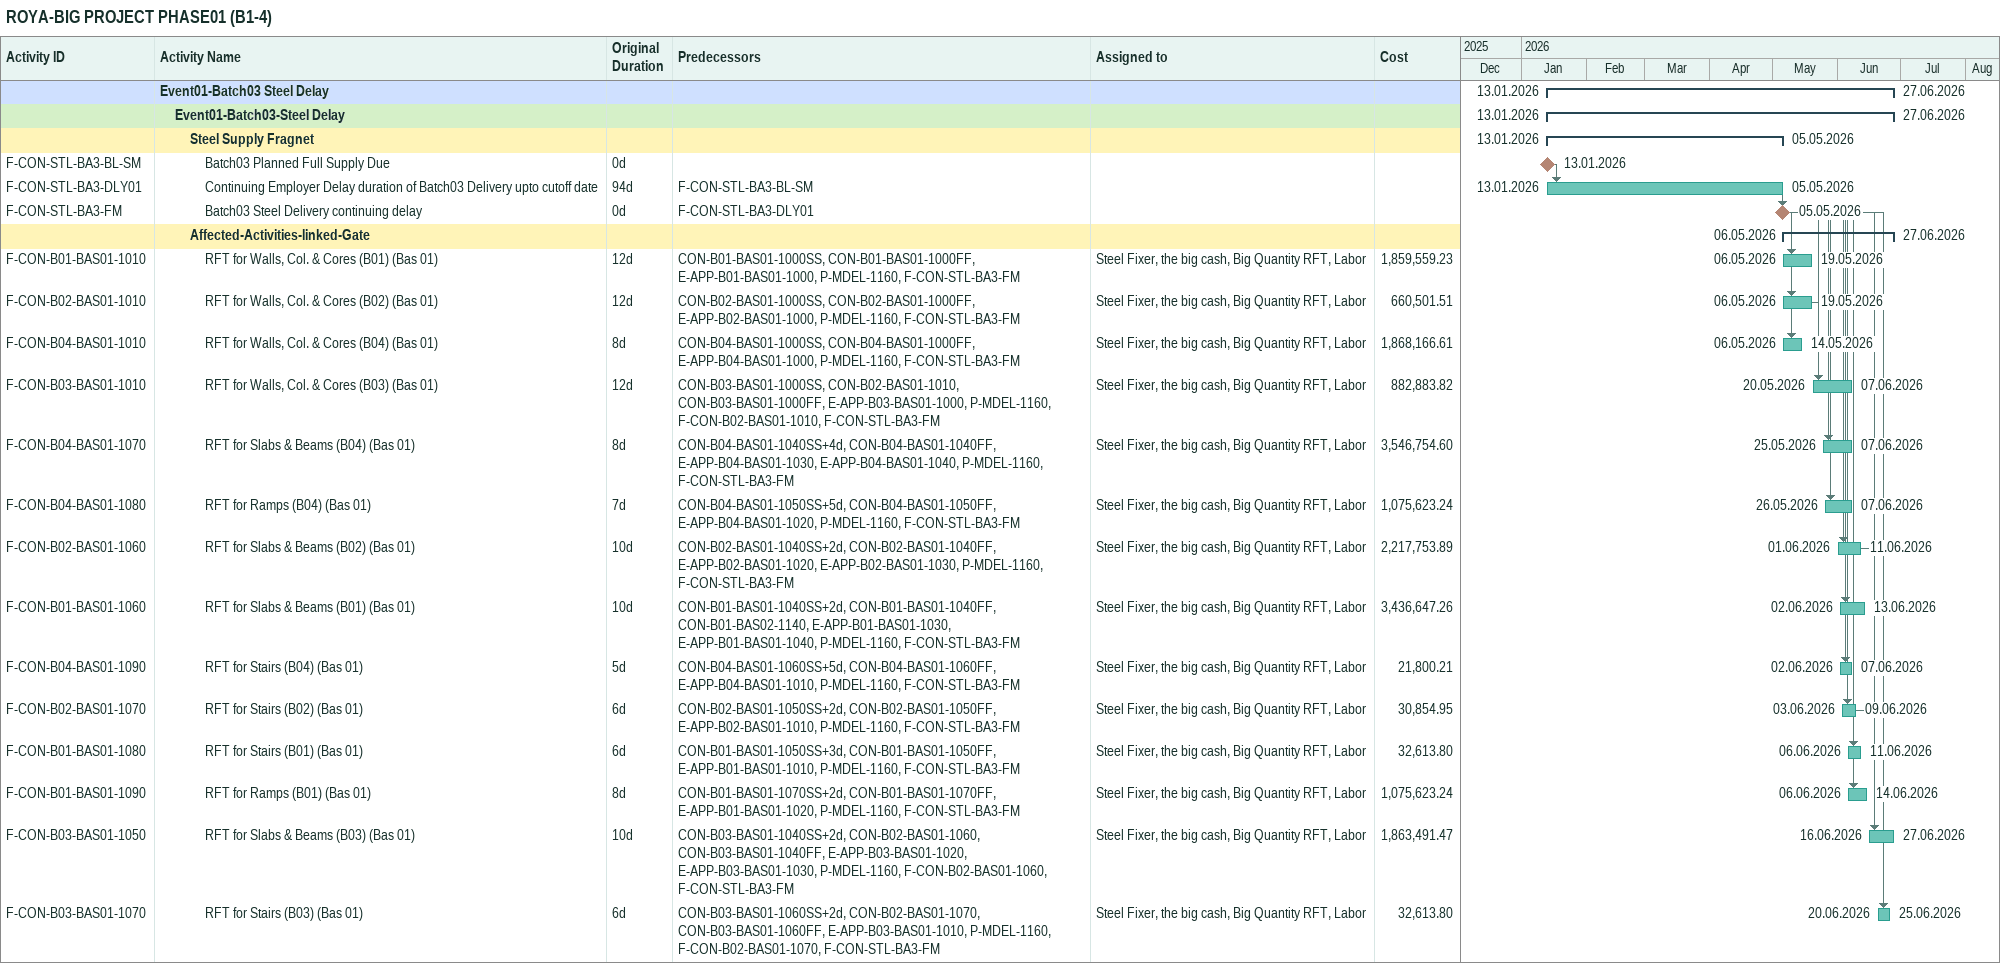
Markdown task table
ROYA-BIG PROJECT PHASE01 (B1-4)

| ID | Level | Task | Original duration | Start | Finish | Predecessors | Resources | Cost |
|---|---|---|---|---|---|---|---|---|
|  | 1 | **Event01-Batch03 Steel Delay** |  | 2026-01-13 | 2026-06-27 |  |  |  |
|  | 2 | **Event01-Batch03-Steel Delay** |  | 2026-01-13 | 2026-06-27 |  |  |  |
|  | 3 | **Steel Supply Fragnet** |  | 2026-01-13 | 2026-05-05 |  |  |  |
| F-CON-STL-BA3-BL-SM | 4 | Batch03 Planned Full Supply Due | 0d | 2026-01-13 | 2026-01-13 |  |  |  |
| F-CON-STL-BA3-DLY01 | 4 | Continuing Employer Delay duration of Batch03 Delivery upto cutoff date | 94d | 2026-01-13 | 2026-05-05 | F-CON-STL-BA3-BL-SM |  |  |
| F-CON-STL-BA3-FM | 4 | Batch03 Steel Delivery continuing delay | 0d | 2026-05-05 | 2026-05-05 | F-CON-STL-BA3-DLY01 |  |  |
|  | 3 | **Affected-Activities-linked-Gate** |  | 2026-05-06 | 2026-06-27 |  |  |  |
| F-CON-B01-BAS01-1010 | 4 | RFT for Walls, Col. & Cores (B01) (Bas 01) | 12d | 2026-05-06 | 2026-05-19 | CON-B01-BAS01-1000SS, CON-B01-BAS01-1000FF, E-APP-B01-BAS01-1000, P-MDEL-1160, F-CON-STL-BA3-FM | Steel Fixer, the big cash, Big Quantity RFT, Labor | 1859559.23 |
| F-CON-B02-BAS01-1010 | 4 | RFT for Walls, Col. & Cores (B02) (Bas 01) | 12d | 2026-05-06 | 2026-05-19 | CON-B02-BAS01-1000SS, CON-B02-BAS01-1000FF, E-APP-B02-BAS01-1000, P-MDEL-1160, F-CON-STL-BA3-FM | Steel Fixer, the big cash, Big Quantity RFT, Labor | 660501.51 |
| F-CON-B04-BAS01-1010 | 4 | RFT for Walls, Col. & Cores (B04) (Bas 01) | 8d | 2026-05-06 | 2026-05-14 | CON-B04-BAS01-1000SS, CON-B04-BAS01-1000FF, E-APP-B04-BAS01-1000, P-MDEL-1160, F-CON-STL-BA3-FM | Steel Fixer, the big cash, Big Quantity RFT, Labor | 1868166.61 |
| F-CON-B03-BAS01-1010 | 4 | RFT for Walls, Col. & Cores (B03) (Bas 01) | 12d | 2026-05-20 | 2026-06-07 | CON-B03-BAS01-1000SS, CON-B02-BAS01-1010, CON-B03-BAS01-1000FF, E-APP-B03-BAS01-1000, P-MDEL-1160, F-CON-B02-BAS01-1010, F-CON-STL-BA3-FM | Steel Fixer, the big cash, Big Quantity RFT, Labor | 882883.82 |
| F-CON-B04-BAS01-1070 | 4 | RFT for Slabs & Beams (B04) (Bas 01) | 8d | 2026-05-25 | 2026-06-07 | CON-B04-BAS01-1040SS+4d, CON-B04-BAS01-1040FF, E-APP-B04-BAS01-1030, E-APP-B04-BAS01-1040, P-MDEL-1160, F-CON-STL-BA3-FM | Steel Fixer, the big cash, Big Quantity RFT, Labor | 3546754.60 |
| F-CON-B04-BAS01-1080 | 4 | RFT for Ramps (B04) (Bas 01) | 7d | 2026-05-26 | 2026-06-07 | CON-B04-BAS01-1050SS+5d, CON-B04-BAS01-1050FF, E-APP-B04-BAS01-1020, P-MDEL-1160, F-CON-STL-BA3-FM | Steel Fixer, the big cash, Big Quantity RFT, Labor | 1075623.24 |
| F-CON-B02-BAS01-1060 | 4 | RFT for Slabs & Beams (B02) (Bas 01) | 10d | 2026-06-01 | 2026-06-11 | CON-B02-BAS01-1040SS+2d, CON-B02-BAS01-1040FF, E-APP-B02-BAS01-1020, E-APP-B02-BAS01-1030, P-MDEL-1160, F-CON-STL-BA3-FM | Steel Fixer, the big cash, Big Quantity RFT, Labor | 2217753.89 |
| F-CON-B01-BAS01-1060 | 4 | RFT for Slabs & Beams (B01) (Bas 01) | 10d | 2026-06-02 | 2026-06-13 | CON-B01-BAS01-1040SS+2d, CON-B01-BAS01-1040FF, CON-B01-BAS02-1140, E-APP-B01-BAS01-1030, E-APP-B01-BAS01-1040, P-MDEL-1160, F-CON-STL-BA3-FM | Steel Fixer, the big cash, Big Quantity RFT, Labor | 3436647.26 |
| F-CON-B04-BAS01-1090 | 4 | RFT for Stairs (B04) (Bas 01) | 5d | 2026-06-02 | 2026-06-07 | CON-B04-BAS01-1060SS+5d, CON-B04-BAS01-1060FF, E-APP-B04-BAS01-1010, P-MDEL-1160, F-CON-STL-BA3-FM | Steel Fixer, the big cash, Big Quantity RFT, Labor | 21800.21 |
| F-CON-B02-BAS01-1070 | 4 | RFT for Stairs (B02) (Bas 01) | 6d | 2026-06-03 | 2026-06-09 | CON-B02-BAS01-1050SS+2d, CON-B02-BAS01-1050FF, E-APP-B02-BAS01-1010, P-MDEL-1160, F-CON-STL-BA3-FM | Steel Fixer, the big cash, Big Quantity RFT, Labor | 30854.95 |
| F-CON-B01-BAS01-1080 | 4 | RFT for Stairs (B01) (Bas 01) | 6d | 2026-06-06 | 2026-06-11 | CON-B01-BAS01-1050SS+3d, CON-B01-BAS01-1050FF, E-APP-B01-BAS01-1010, P-MDEL-1160, F-CON-STL-BA3-FM | Steel Fixer, the big cash, Big Quantity RFT, Labor | 32613.80 |
| F-CON-B01-BAS01-1090 | 4 | RFT for Ramps (B01) (Bas 01) | 8d | 2026-06-06 | 2026-06-14 | CON-B01-BAS01-1070SS+2d, CON-B01-BAS01-1070FF, E-APP-B01-BAS01-1020, P-MDEL-1160, F-CON-STL-BA3-FM | Steel Fixer, the big cash, Big Quantity RFT, Labor | 1075623.24 |
| F-CON-B03-BAS01-1050 | 4 | RFT for Slabs & Beams (B03) (Bas 01) | 10d | 2026-06-16 | 2026-06-27 | CON-B03-BAS01-1040SS+2d, CON-B02-BAS01-1060, CON-B03-BAS01-1040FF, E-APP-B03-BAS01-1020, E-APP-B03-BAS01-1030, P-MDEL-1160, F-CON-B02-BAS01-1060, F-CON-STL-BA3-FM | Steel Fixer, the big cash, Big Quantity RFT, Labor | 1863491.47 |
| F-CON-B03-BAS01-1070 | 4 | RFT for Stairs (B03) (Bas 01) | 6d | 2026-06-20 | 2026-06-25 | CON-B03-BAS01-1060SS+2d, CON-B02-BAS01-1070, CON-B03-BAS01-1060FF, E-APP-B03-BAS01-1010, P-MDEL-1160, F-CON-B02-BAS01-1070, F-CON-STL-BA3-FM | Steel Fixer, the big cash, Big Quantity RFT, Labor | 32613.80 |
